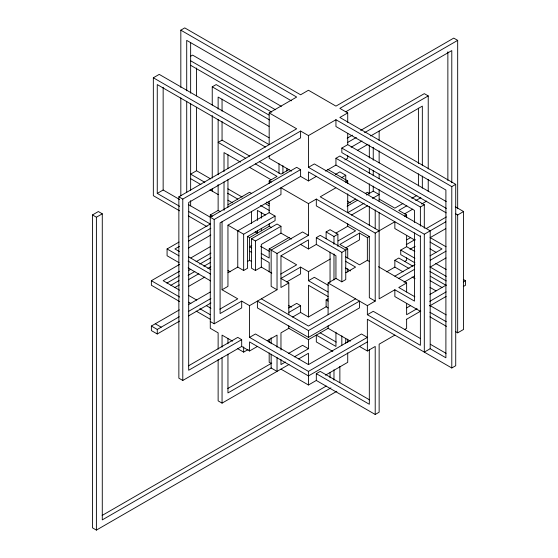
<?xml version="1.0" encoding="UTF-8"?>
<svg xmlns="http://www.w3.org/2000/svg" width="558" height="558" viewBox="0 0 558 558"><rect width="100%" height="100%" fill="white"/><g stroke="black" fill="none" stroke-linecap="round" stroke-linejoin="round"><path stroke-width="0.84" d="M180.827 87.446L180.827 30.167L184.754 27.9L300.602 94.783L308.455 90.25L335.944 106.118L453.752 38.104L457.679 40.371L457.679 208.734M179.557 210.819L153.338 195.677L153.338 77.778L159.225 74.381L269.054 137.791M190.397 56.386L192.608 55.109L281.371 106.355M212.242 105.099L212.242 86.846L216.169 84.579L268.935 115.046M336.851 391.27L96.394 530.1L92.468 527.833L92.468 214.949L98.354 211.545L102.281 213.812L102.281 519.896L330.957 387.873M153.338 77.778L269.179 144.662L269.179 112.925L296.675 97.05L180.827 30.167M92.468 214.949L96.394 217.215L102.281 213.812M265.427 147.033L157.265 84.579L157.265 193.41L163.152 190.013L179.578 199.492M210.722 178.93L196.535 170.741L190.641 174.138L204.828 182.333M257.398 346.448L249.545 350.989L241.691 346.448L182.787 380.458L178.86 378.191L178.86 196.814L296.675 128.793L269.179 112.925M178.86 196.814L182.787 199.08L300.602 131.06L308.455 135.594L335.944 119.726L451.792 186.609L455.719 184.342L455.719 365.72L451.792 367.987L367.359 319.246L367.359 350.989L375.213 346.448L375.213 414.468L379.14 412.202L379.14 344.181L394.848 335.114M457.679 40.371L339.871 108.385L347.725 112.925L347.725 122.355M345.876 111.733L451.792 50.583L451.792 182.71M347.725 112.925L339.871 117.459L455.719 184.342M218.129 349.203L218.129 332.847L210.275 328.313L210.275 214.949L218.129 210.415L220.34 211.691M228.041 204.695L249.545 192.28L251.686 193.514M269.179 183.512L269.179 180.938L277.033 176.405L255.411 163.919M289.135 169.423L280.967 174.138L259.337 161.653M210.275 217.215L296.675 167.337L300.602 169.604L300.602 176.405L220.096 222.886L220.096 313.575L241.691 301.104L249.545 305.638L277.033 289.769L277.033 253.492L308.455 235.357L308.455 203.614L280.967 187.739L280.967 194.547L227.95 225.153L227.95 286.366L222.056 289.769L222.056 221.749M347.174 138.182L352.419 135.155M360.649 130.398L424.303 93.653L428.23 95.92L428.23 168.928M188.541 204.667L214.202 219.482L300.602 169.604M347.355 142.611L356.346 137.421M364.576 132.665L428.23 95.92M179.09 262.692L167.079 255.759L167.079 248.959L179.09 242.026M188.102 236.822L210.624 223.821M308.455 167.337L314.342 163.933L430.19 230.817L430.19 348.715L424.303 352.119L424.303 234.221L308.455 167.337L308.455 135.594M446.24 212.877L341.831 152.599L341.831 148.065L347.725 144.662L446.267 201.557M179.425 246.371L174.933 248.959L179.425 251.553M188.395 241.189L210.84 228.229M351.115 147.242L361.989 140.965M370.61 135.985L422.336 106.118L422.336 165.719M414.482 222.509L414.482 210.415L335.944 165.07L335.944 158.27L339.871 156.003L424.303 204.744L424.303 228.215M188.395 247.989L210.84 235.03M357.566 150.318L368.022 144.278M300.602 176.405L308.455 180.938L316.623 176.223M325.537 171.076L335.944 165.07M344.865 159.916L347.725 158.27L347.725 155.794M179.704 301.592L151.371 285.236L151.371 280.702L179.704 264.346M190.892 257.887L210.275 246.692M237.764 267.094L237.764 230.824L269.179 212.682L275.073 216.086L275.073 220.619L247.585 236.487L247.585 268.231L243.658 270.497L237.764 267.094L228.041 272.709M335.379 174.466L339.871 171.871L345.758 175.275L345.758 180.457M179.578 271.216L163.152 280.702L179.578 290.188M196.004 261.73L210.938 253.109M237.764 230.824L243.658 234.221L275.073 216.086M341.273 177.863L345.758 175.275M166.884 283.08L179.578 275.75M188.541 270.581L190.78 269.284M199.743 264.108L210.938 257.643M247.32 236.334L249.545 237.624L269.556 226.074M308.455 203.614L316.309 199.08L375.213 233.091L394.848 221.749L394.848 228.557L415.04 240.212M335.839 187.802L320.236 196.814L379.14 230.817M345.493 182.229L347.725 180.938L347.725 183.512M170.832 285.333L179.09 280.569M188.102 275.366L194.861 271.467M203.865 266.264L210.624 262.365M261.325 267.094L255.438 270.497L251.512 268.231L251.512 238.754L277.033 224.016L280.967 226.283L280.967 233.091L261.325 244.425L261.325 267.094L271.802 273.141M174.933 287.503L179.425 284.915M188.395 279.732L198.871 273.685M207.848 268.503L210.84 266.773M251.512 238.754L255.438 241.021L280.967 226.283M251.756 245.415L249.545 246.692L251.728 247.954M188.395 286.533L204.856 277.033M247.403 261.535L249.545 260.293L251.686 261.535M261.186 253.409L269.179 258.026L269.179 248.959L289.239 237.38M347.348 203.83L355.579 199.08M365.218 193.514L367.359 192.28L369.501 193.514M347.069 206.258L357.538 200.21M366.515 195.028L373.246 191.143L379.14 194.547L372.409 198.432M179.634 321.066L157.265 333.984L151.371 330.58L151.371 326.046L179.397 309.864M188.437 304.647L210.275 292.036M364.179 203.182L347.725 212.682L347.725 193.807M351.435 215.074L367.785 205.637M151.371 326.046L157.265 329.443L179.264 316.742M188.304 311.524L210.896 298.481M335.944 278.435L335.944 255.759L316.309 244.425L316.309 237.624L320.236 235.357L345.758 250.089L345.758 279.565L341.831 281.832L335.944 278.435L328.09 282.969L328.09 314.712M326.123 238.754L326.123 231.954L330.05 229.687L337.904 234.221L337.904 246.399M188.576 315.898L210.945 302.987M300.281 244.244L308.455 248.959L316.309 244.425M335.944 233.091L347.725 226.283L347.725 223.814M326.123 231.954L333.977 236.487L337.904 234.221M219.894 309.16L237.764 298.837L222.056 289.769M280.674 274.069L296.675 264.827L281.072 255.822M338.127 240.896L355.579 230.824L347.348 226.074M402.946 203.475L394.848 208.148L379.14 199.08M411.783 198.369L416.938 195.398M330.329 259.003L308.455 271.634L300.602 267.094L280.967 278.435L288.821 282.969L288.821 314.712M369.501 236.383L367.359 237.624L359.505 233.091L339.871 244.425L347.725 248.959L347.725 258.026M406.873 205.742L398.775 210.415L406.629 214.949L406.629 217.522M415.71 200.636L420.865 197.665M210.275 321.513L214.202 323.779L241.691 307.904L241.691 301.104M286.784 281.874L300.602 273.901L300.602 267.094M345.688 247.871L359.505 239.891L359.505 233.091M404.662 213.819L412.767 209.138M421.597 204.04L426.751 201.061M288.821 282.969L280.967 287.503L280.967 255.759L308.455 239.891L308.455 248.959M316.309 237.624L341.831 252.362L347.725 248.959M404.487 216.19L406.629 214.949M335.944 158.27L420.376 207.011L424.303 204.744M308.455 271.634L308.455 280.702L314.342 277.298L328.16 285.278M345.855 272.709L355.579 267.094L345.395 261.221M188.485 365.832L237.764 337.381L241.691 339.648L241.691 346.448M288.674 307.995L296.675 303.371L300.602 305.638L300.602 312.445L292.601 317.063M406.796 239.794L410.528 237.638M426.207 228.585L446.372 216.943M241.691 339.648L188.681 370.254L188.681 202.491L300.602 137.875L300.602 131.06M288.96 312.361L300.602 305.638M406.238 244.648L415.201 239.473M424.303 234.221L445.814 221.798M455.426 213.644L457.679 214.949L463.572 211.545L463.572 329.443L457.679 332.847L455.433 331.55M249.545 337.381L255.438 333.984L308.455 364.59L361.465 333.984L367.359 337.381L308.455 371.391L249.545 337.381L249.545 305.638M414.922 262.818L400.735 254.629L400.735 250.096L406.629 246.692L414.831 251.428M409.956 249.3L415.18 246.287M430.092 237.68L445.751 228.641M300.602 312.445L308.455 316.979L326.123 306.774L326.123 299.974L328.09 298.837M403.078 271.851L394.848 267.101L394.848 260.293L398.775 258.026L413.039 266.264M237.764 348.722L243.658 352.119L248.143 349.531M267.31 340.729L277.033 335.114L277.033 347.209M386.617 271.851L394.848 267.101M404.487 261.535L406.629 260.293L406.629 257.824M355.579 298.837L308.455 326.046L261.325 298.837M394.848 276.168L415.04 264.506M430.002 255.871L441.971 248.959L430.002 242.046M308.455 330.58L359.505 301.104L359.505 307.904L308.455 337.381L257.398 307.904L257.398 301.104L308.455 330.58L308.455 337.381M398.775 278.435L414.538 269.333M430.309 260.23L446.072 251.128M404.027 282.202L414.538 276.133M430.309 267.031L446.072 257.929M288.395 328.069L308.455 339.648L328.404 328.132M328.09 282.969L367.359 305.638L375.213 301.104L375.213 233.091M414.482 232.874L414.482 301.104L394.848 289.769L379.14 298.837L379.14 212.682M406.629 292.036L406.629 282.969L398.775 287.503L414.845 296.779M227.755 388.507L271.809 363.077M288.444 353.465L302.562 345.318L308.455 348.722L308.455 339.648M271.258 367.924L227.95 392.93L227.95 354.135M285.424 362.016L280.967 364.59L280.967 359.443M294.338 356.869L308.455 348.722M367.359 305.638L367.359 314.712L373.246 311.308L420.544 338.615M218.129 359.54L218.129 400.867L222.056 403.134L289.002 364.479M298.725 358.871L308.455 353.256L308.455 364.409M406.712 307.863L410.555 305.638M429.862 294.498L446.288 285.012M417.07 308.686L406.629 314.712L406.629 303.482M429.744 301.362L446.149 291.897M463.3 281.992L465.532 280.702L465.532 285.236L463.3 286.526M367.359 341.914L308.455 375.925L249.545 341.914L249.545 350.989M406.28 319.441L420.795 311.064M429.744 305.896L446.149 296.431M375.213 414.468L316.309 380.458L316.309 373.658L320.236 371.391L369.515 399.842M280.967 369.124L308.455 384.992L316.309 380.458M325.433 375.192L347.725 362.323L347.725 352.886M404.487 329.548L406.629 328.313L406.629 319.246M102.128 515.452L326.277 386.038M291.402 100.824L186.714 40.378L186.714 90.801M455.293 206.767L463.572 211.545M190.473 60.682L275.478 109.759M341.831 148.065L446.393 208.434M190.641 65.307L271.767 112.144M212.242 86.846L269.535 119.928M268.998 126.415L218.129 97.05L218.129 109.145M327.665 169.36L347.725 180.938M430.309 237.687L446.072 246.789M420.376 236.487L308.455 171.871L308.455 180.938M347.348 201.131L350.34 202.861M430.002 248.854L435.986 252.307M291.471 171.139L269.179 158.27L269.179 155.794M249.649 156.059L222.056 140.128L218.129 142.395L245.722 158.326M435.707 263.481L446.149 269.507M463.3 279.412L465.532 280.702M400.735 250.096L414.922 258.284M429.862 266.905L446.288 276.391M240.449 162.085L224.023 152.599L224.023 171.571M249.412 167.261L271.062 179.76M429.862 271.439L446.288 280.925M269.179 180.938L271.327 182.18M430.309 276.231L446.072 285.333M394.848 260.293L409.063 268.503M430.002 280.59L441.971 287.503M412.048 277.033L415.04 278.756M430.002 287.398L435.986 290.851M266.529 202.08L269.5 203.796M369.584 261.583L367.359 260.293L359.505 264.827L345.688 256.854M378.505 266.731L406.629 282.969M265.196 203.579L268.949 205.749M260.523 205.414L269.528 210.617M227.873 188.834L242.081 197.037M308.455 235.357L302.562 231.954L271.146 250.089L271.146 286.366L277.033 289.769M429.779 305.4L446.205 314.886M227.587 193.201L237.764 199.08M265.399 215.032L257.398 210.415L257.398 220.494M429.862 312.25L446.288 321.736M190.459 178.567L200.95 184.628M209.941 189.818L218.248 194.609M227.922 200.196L232.512 202.847M345.395 268.021L350.487 270.958M420.376 311.308L394.848 296.57L394.848 289.769M429.96 316.839L446.442 326.36M271.327 227.524L269.179 226.283L269.179 223.814M280.967 233.091L291.367 239.096M255.194 231.814L257.398 233.091L257.398 230.566M375.213 301.104L369.319 297.707L369.319 236.487L316.309 205.881L316.309 199.08M210.275 214.949L212.417 216.19M227.999 225.181L237.659 230.761M269.179 248.959L277.033 253.492M260.53 246.231L269.256 251.267M430.309 344.251L446.072 353.353M430.134 348.687L445.898 357.79L445.898 190.02L335.944 126.533L335.944 119.726M157.265 193.41L179.662 206.341M188.625 211.517L210.275 224.016M308.455 280.702L328.09 292.036M367.359 314.712L420.376 345.318L420.376 235.692M188.318 215.876L207.046 226.688M249.545 251.226L251.728 252.488M261.186 257.942L269.179 262.56L269.179 271.997M328.09 296.57L308.455 285.236L308.455 316.979M326.123 299.974L328.09 301.104M326.123 306.774L328.264 308.009M227.999 270.532L230.231 271.816M288.5 305.456L291.471 307.172M350.375 341.182L328.09 328.313L328.09 325.837M359.505 346.448L367.359 350.989M188.395 256.729L210.84 269.688M320.236 332.847L336.23 342.082M167.079 248.959L179.09 255.892M188.102 261.095L210.624 274.097M188.102 267.896L210.624 280.897M332.826 351.456L316.309 341.914L316.309 335.114L335.944 346.448L335.944 332.177M188.395 295.273L196.751 300.099M206.348 305.638L210.938 308.288M316.309 373.658L369.319 404.264L369.319 349.95M151.371 280.702L179.704 297.058M188.653 302.227L190.892 303.517M199.841 308.686L210.275 314.712M196.109 311.064L210.624 319.441M232.533 341.161L222.056 335.114L222.056 347.167M271.327 363.558L269.179 362.323L269.179 352.886M155.298 323.779L161.192 327.176M457.679 214.949L457.679 332.847M451.792 186.609L451.792 367.987M447.865 51.796L447.865 180.443M428.23 179.355L428.23 191.52M422.336 176.084L422.336 188.172M420.376 207.011L420.376 226.136M418.409 108.175L418.409 163.452M418.409 173.817L418.409 185.905M406.629 235.539L406.629 246.692M379.14 131.06L379.14 140.532M379.14 150.862L379.14 162.915M379.14 174.11L379.14 178.414M379.14 189.608L379.14 201.452M375.213 209.927L375.213 228.801M373.246 147.298L373.246 160.23M373.246 170.581L373.246 175.749M373.246 186.1L373.246 191.268M369.319 145.031L369.319 157.963M369.319 168.314L369.319 173.482M369.319 183.833L369.319 194.177M369.319 206.523L369.319 225.397M367.359 237.624L367.359 260.788M347.725 133.508L347.725 144.662M347.725 268.565L347.725 271.997M347.725 339.159L347.725 342.591M345.758 338.783L345.758 343.114M341.831 252.362L341.831 281.832M341.831 335.846L341.831 345.388M339.871 366.369L339.871 382.669M333.977 236.487L333.977 244.32M333.977 253.89L333.977 279.99M333.977 369.787L333.977 380.11M330.05 252.23L330.05 282.411M330.05 372.681L330.05 377.843M308.455 371.391L308.455 384.992M288.821 325.837L288.821 328.313L280.967 332.847L280.967 350.006M286.854 168.537L286.854 171.118M282.927 165.628L282.927 173.392M279 163.696L279 173.266M277.033 357.573L277.033 371.391L271.146 367.994L271.146 354.17M271.146 337.757L271.146 343.805M269.179 201.529L269.179 212.682M269.179 339.159L269.179 342.591M261.325 212.347L261.325 218.227M261.325 228.299L261.325 230.824M255.438 241.021L255.438 270.497M251.512 211.482L251.512 223.619M249.545 237.624L249.545 260.726M243.658 234.221L243.658 270.497M243.658 346.936L243.658 352.119M227.95 154.643L227.95 168.439M227.95 179.648L227.95 207.241M227.95 338.608L227.95 343.784M224.023 181.915L224.023 210.366M222.056 99.101L222.056 111.195M222.056 121.56L222.056 140.56M222.056 357.504L222.056 403.134M218.129 119.51L218.129 174.787M218.129 184.586L218.129 210.415M214.202 219.482L214.202 323.779M212.242 115.527L212.242 178.107M212.242 188.534L212.242 191.143M196.535 68.006L196.535 95.864M196.535 107.185L196.535 170.741M190.641 42.457L190.641 93.172M190.641 103.307L190.641 190.236M190.641 200.664L190.641 205.881M186.714 101.228L186.714 192.503M182.787 199.08L182.787 380.458M180.827 97.859L180.827 195.928M163.152 87.278L163.152 190.013M157.265 329.443L157.265 333.984M96.394 217.215L96.394 530.1"/></g></svg>
